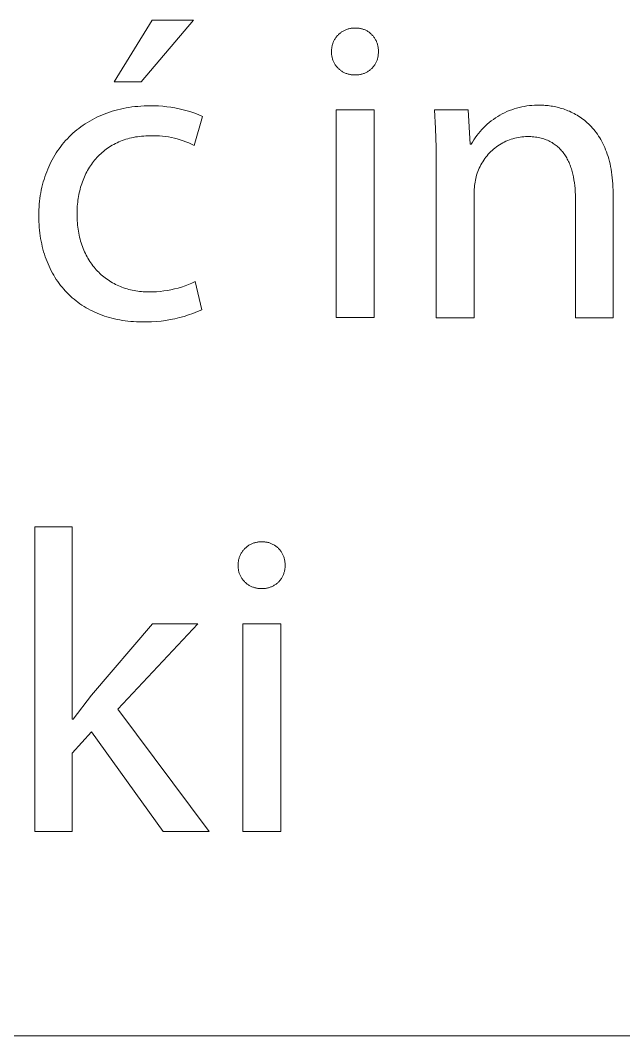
# Model space of a CAD drawing. Header units: millimetres. Extents: x -1246 to 2331, y -493 to 2006.
# Drawn here: x 1859.8 to 1910.1, y -492.9 to -408.1 of the extents above; entities that cross this region are included whole.
import ezdxf

# ---------------------------------------------------------------- set-up
doc = ezdxf.new("R2010")
doc.units = ezdxf.units.MM
doc.header["$MEASUREMENT"] = 0
doc.layers.add('Domyślny', color=7, linetype='Continuous', true_color=0x000000)

msp = doc.modelspace()

# ---------------------------------------------------------------- linework, layer by layer
at = {"layer": 'Domyślny', "color": 18, "lineweight": 15, "true_color": 0x000000}
for p, q in [((1867.6, -413.243), (1870.769, -408.121)), ((1874.235, -408.121), (1869.863, -413.243)), ((1870.769, -408.121), (1874.235, -408.121)), ((1886.294, -409.35), (1886.341, -409.303)), ((1886.341, -409.303), (1886.39, -409.257)), ((1886.39, -409.257), (1886.44, -409.214)), ((1886.44, -409.214), (1886.492, -409.172)), ((1886.492, -409.172), (1886.545, -409.132)), ((1886.545, -409.132), (1886.6, -409.093)), ((1886.6, -409.093), (1886.655, -409.057)), ((1886.655, -409.057), (1886.713, -409.022)), ((1886.713, -409.022), (1886.771, -408.99)), ((1886.771, -408.99), (1886.83, -408.96)), ((1886.83, -408.96), (1886.89, -408.931)), ((1886.89, -408.931), (1886.952, -408.905)), ((1886.952, -408.905), (1887.014, -408.881)), ((1887.014, -408.881), (1887.077, -408.859)), ((1887.077, -408.859), (1887.14, -408.84)), ((1887.14, -408.84), (1887.205, -408.822)), ((1887.205, -408.822), (1887.269, -408.807)), ((1887.269, -408.807), (1887.335, -408.794)), ((1887.335, -408.794), (1887.401, -408.783)), ((1887.401, -408.783), (1887.467, -408.775)), ((1887.467, -408.775), (1887.533, -408.769)), ((1887.533, -408.769), (1887.6, -408.765)), ((1887.6, -408.765), (1887.666, -408.763)), ((1887.666, -408.763), (1887.733, -408.764)), ((1887.733, -408.764), (1887.797, -408.763)), ((1887.797, -408.763), (1887.862, -408.765)), ((1887.862, -408.765), (1887.927, -408.768)), ((1887.927, -408.768), (1887.991, -408.774)), ((1887.991, -408.774), (1888.055, -408.782)), ((1888.055, -408.782), (1888.119, -408.793)), ((1888.119, -408.793), (1888.183, -408.805)), ((1888.183, -408.805), (1888.246, -408.82)), ((1888.246, -408.82), (1888.308, -408.837)), ((1888.308, -408.837), (1888.37, -408.856)), ((1888.37, -408.856), (1888.431, -408.877)), ((1888.431, -408.877), (1888.492, -408.9)), ((1888.492, -408.9), (1888.551, -408.925)), ((1888.551, -408.925), (1888.61, -408.952)), ((1888.61, -408.952), (1888.667, -408.982)), ((1888.667, -408.982), (1888.724, -409.013)), ((1888.724, -409.013), (1888.78, -409.046)), ((1888.78, -409.046), (1888.834, -409.081)), ((1888.834, -409.081), (1888.887, -409.118)), ((1888.887, -409.118), (1888.939, -409.157)), ((1888.939, -409.157), (1888.989, -409.197)), ((1888.989, -409.197), (1889.038, -409.24)), ((1889.038, -409.24), (1889.086, -409.284)), ((1889.086, -409.284), (1889.132, -409.329)), ((1885.813, -410.213), (1885.831, -410.149)), ((1885.831, -410.149), (1885.851, -410.085)), ((1885.851, -410.085), (1885.872, -410.022)), ((1885.872, -410.022), (1885.896, -409.96)), ((1885.896, -409.96), (1885.923, -409.899)), ((1885.923, -409.899), (1885.951, -409.839)), ((1885.951, -409.839), (1885.981, -409.779)), ((1885.981, -409.779), (1886.014, -409.721)), ((1886.014, -409.721), (1886.048, -409.664)), ((1886.048, -409.664), (1886.085, -409.608)), ((1886.085, -409.608), (1886.123, -409.554)), ((1886.123, -409.554), (1886.163, -409.501)), ((1886.163, -409.501), (1886.205, -409.449)), ((1886.205, -409.449), (1886.249, -409.399)), ((1886.249, -409.399), (1886.294, -409.35)), ((1889.132, -409.329), (1889.176, -409.376)), ((1889.176, -409.376), (1889.219, -409.425)), ((1889.219, -409.425), (1889.26, -409.475)), ((1889.26, -409.475), (1889.299, -409.526)), ((1889.299, -409.526), (1889.337, -409.579)), ((1889.337, -409.579), (1889.372, -409.633)), ((1889.372, -409.633), (1889.406, -409.688)), ((1889.406, -409.688), (1889.438, -409.744)), ((1889.438, -409.744), (1889.468, -409.802)), ((1889.468, -409.802), (1889.496, -409.86)), ((1889.496, -409.86), (1889.522, -409.919)), ((1889.522, -409.919), (1889.545, -409.98)), ((1889.545, -409.98), (1889.567, -410.041)), ((1889.567, -410.041), (1889.587, -410.102)), ((1889.587, -410.102), (1889.604, -410.165)), ((1889.604, -410.165), (1889.619, -410.227)), ((1885.755, -410.675), (1885.756, -410.608)), ((1885.755, -410.741), (1885.755, -410.675)), ((1885.755, -410.806), (1885.755, -410.741)), ((1885.756, -410.871), (1885.755, -410.806)), ((1885.756, -410.608), (1885.76, -410.542)), ((1885.759, -410.935), (1885.756, -410.871)), ((1885.765, -410.999), (1885.759, -410.935)), ((1885.76, -410.542), (1885.766, -410.475)), ((1885.773, -411.063), (1885.765, -410.999)), ((1885.766, -410.475), (1885.774, -410.409)), ((1885.774, -410.409), (1885.785, -410.344)), ((1885.785, -410.344), (1885.798, -410.278)), ((1885.798, -410.278), (1885.813, -410.213)), ((1889.619, -410.227), (1889.633, -410.291)), ((1889.633, -410.291), (1889.644, -410.354)), ((1889.644, -410.354), (1889.652, -410.419)), ((1889.655, -410.997), (1889.647, -411.061)), ((1889.652, -410.419), (1889.659, -410.483)), ((1889.66, -410.934), (1889.655, -410.997)), ((1889.659, -410.483), (1889.663, -410.547)), ((1889.663, -410.87), (1889.66, -410.934)), ((1889.663, -410.547), (1889.665, -410.612)), ((1889.665, -410.677), (1889.663, -410.741)), ((1889.663, -410.741), (1889.664, -410.806)), ((1889.664, -410.806), (1889.663, -410.87)), ((1889.665, -410.612), (1889.665, -410.677)), ((1885.783, -411.127), (1885.773, -411.063)), ((1885.796, -411.19), (1885.783, -411.127)), ((1885.81, -411.253), (1885.796, -411.19)), ((1885.827, -411.316), (1885.81, -411.253)), ((1885.846, -411.377), (1885.827, -411.316)), ((1885.867, -411.438), (1885.846, -411.377)), ((1885.89, -411.499), (1885.867, -411.438)), ((1885.915, -411.558), (1885.89, -411.499)), ((1885.942, -411.616), (1885.915, -411.558)), ((1885.972, -411.674), (1885.942, -411.616)), ((1886.003, -411.731), (1885.972, -411.674)), ((1886.036, -411.786), (1886.003, -411.731)), ((1886.071, -411.84), (1886.036, -411.786)), ((1886.108, -411.893), (1886.071, -411.84)), ((1889.359, -411.834), (1889.323, -411.887)), ((1889.393, -411.78), (1889.359, -411.834)), ((1889.425, -411.725), (1889.393, -411.78)), ((1889.456, -411.669), (1889.425, -411.725)), ((1889.484, -411.611), (1889.456, -411.669)), ((1889.511, -411.553), (1889.484, -411.611)), ((1889.535, -411.494), (1889.511, -411.553)), ((1889.557, -411.434), (1889.535, -411.494)), ((1889.578, -411.373), (1889.557, -411.434)), ((1889.596, -411.312), (1889.578, -411.373)), ((1889.612, -411.25), (1889.596, -411.312)), ((1889.626, -411.187), (1889.612, -411.25)), ((1889.638, -411.124), (1889.626, -411.187)), ((1889.647, -411.061), (1889.638, -411.124)), ((1886.146, -411.945), (1886.108, -411.893)), ((1886.186, -411.995), (1886.146, -411.945)), ((1886.229, -412.044), (1886.186, -411.995)), ((1886.272, -412.092), (1886.229, -412.044)), ((1886.318, -412.138), (1886.272, -412.092)), ((1886.365, -412.182), (1886.318, -412.138)), ((1886.413, -412.225), (1886.365, -412.182)), ((1886.463, -412.266), (1886.413, -412.225)), ((1886.514, -412.305), (1886.463, -412.266)), ((1886.567, -412.342), (1886.514, -412.305)), ((1886.62, -412.378), (1886.567, -412.342)), ((1886.675, -412.412), (1886.62, -412.378)), ((1886.732, -412.444), (1886.675, -412.412)), ((1886.789, -412.473), (1886.732, -412.444)), ((1886.847, -412.501), (1886.789, -412.473)), ((1886.906, -412.527), (1886.847, -412.501)), ((1886.966, -412.551), (1886.906, -412.527)), ((1887.027, -412.573), (1886.966, -412.551)), ((1887.088, -412.592), (1887.027, -412.573)), ((1887.15, -412.61), (1887.088, -412.592)), ((1887.213, -412.625), (1887.15, -412.61)), ((1887.276, -412.638), (1887.213, -412.625)), ((1887.34, -412.649), (1887.276, -412.638)), ((1887.404, -412.658), (1887.34, -412.649)), ((1887.468, -412.665), (1887.404, -412.658)), ((1887.532, -412.669), (1887.468, -412.665)), ((1887.597, -412.671), (1887.532, -412.669)), ((1887.661, -412.671), (1887.597, -412.671)), ((1887.725, -412.675), (1887.661, -412.671)), ((1887.789, -412.676), (1887.725, -412.675)), ((1887.853, -412.676), (1887.789, -412.676)), ((1887.917, -412.673), (1887.853, -412.676)), ((1887.981, -412.668), (1887.917, -412.673)), ((1888.045, -412.66), (1887.981, -412.668)), ((1888.108, -412.651), (1888.045, -412.66)), ((1888.171, -412.639), (1888.108, -412.651)), ((1888.234, -412.625), (1888.171, -412.639)), ((1888.296, -412.609), (1888.234, -412.625)), ((1888.357, -412.591), (1888.296, -412.609)), ((1888.418, -412.571), (1888.357, -412.591)), ((1888.478, -412.549), (1888.418, -412.571)), ((1888.537, -412.525), (1888.478, -412.549)), ((1888.595, -412.498), (1888.537, -412.525)), ((1888.653, -412.47), (1888.595, -412.498)), ((1888.709, -412.44), (1888.653, -412.47)), ((1888.765, -412.408), (1888.709, -412.44)), ((1888.819, -412.373), (1888.765, -412.408)), ((1888.872, -412.338), (1888.819, -412.373)), ((1888.924, -412.3), (1888.872, -412.338)), ((1888.974, -412.26), (1888.924, -412.3)), ((1889.023, -412.219), (1888.974, -412.26)), ((1889.071, -412.176), (1889.023, -412.219)), ((1889.117, -412.132), (1889.071, -412.176)), ((1889.161, -412.086), (1889.117, -412.132)), ((1889.204, -412.038), (1889.161, -412.086)), ((1889.246, -411.989), (1889.204, -412.038)), ((1889.285, -411.939), (1889.246, -411.989)), ((1889.323, -411.887), (1889.285, -411.939)), ((1869.863, -413.243), (1867.6, -413.243)), ((1870.362, -415.259), (1870.626, -415.256)), ((1870.626, -415.256), (1870.97, -415.258)), ((1902.057, -415.266), (1902.271, -415.239)), ((1902.271, -415.239), (1902.487, -415.219)), ((1902.487, -415.219), (1902.703, -415.206)), ((1902.703, -415.206), (1902.92, -415.201)), ((1902.92, -415.201), (1903.136, -415.203)), ((1903.136, -415.203), (1903.25, -415.204)), ((1903.25, -415.204), (1903.366, -415.207)), ((1903.366, -415.207), (1903.483, -415.212)), ((1903.483, -415.212), (1903.602, -415.22)), ((1903.602, -415.22), (1903.722, -415.23)), ((1903.722, -415.23), (1903.844, -415.243)), ((1903.844, -415.243), (1903.966, -415.258)), ((1866.363, -416.119), (1866.572, -416.028)), ((1866.572, -416.028), (1866.783, -415.942)), ((1866.783, -415.942), (1866.998, -415.861)), ((1866.998, -415.861), (1867.217, -415.785)), ((1867.217, -415.785), (1867.439, -415.714)), ((1867.439, -415.714), (1867.665, -415.647)), ((1867.665, -415.647), (1867.894, -415.586)), ((1867.894, -415.586), (1868.126, -415.53)), ((1868.126, -415.53), (1868.362, -415.478)), ((1868.362, -415.478), (1868.601, -415.432)), ((1868.601, -415.432), (1868.843, -415.392)), ((1868.843, -415.392), (1869.089, -415.356)), ((1869.089, -415.356), (1869.337, -415.326)), ((1869.337, -415.326), (1869.589, -415.301)), ((1869.589, -415.301), (1869.843, -415.281)), ((1869.843, -415.281), (1870.101, -415.267)), ((1870.101, -415.267), (1870.362, -415.259)), ((1870.97, -415.258), (1871.315, -415.271)), ((1871.315, -415.271), (1871.659, -415.296)), ((1871.659, -415.296), (1872.002, -415.331)), ((1872.002, -415.331), (1872.343, -415.377)), ((1872.343, -415.377), (1872.683, -415.435)), ((1872.683, -415.435), (1873.021, -415.503)), ((1873.021, -415.503), (1873.356, -415.582)), ((1873.356, -415.582), (1873.689, -415.672)), ((1873.689, -415.672), (1874.019, -415.773)), ((1874.019, -415.773), (1874.345, -415.884)), ((1874.345, -415.884), (1874.667, -416.006)), ((1874.667, -416.006), (1874.986, -416.138)), ((1886.148, -415.602), (1889.305, -415.602)), ((1886.148, -432.934), (1886.148, -415.602)), ((1889.305, -415.602), (1889.305, -432.934)), ((1894.448, -417.163), (1894.357, -415.596)), ((1894.357, -415.596), (1897.156, -415.596)), ((1897.156, -415.596), (1897.335, -418.467)), ((1899.63, -416.146), (1899.817, -416.036)), ((1899.817, -416.036), (1900.007, -415.932)), ((1900.007, -415.932), (1900.2, -415.835)), ((1900.2, -415.835), (1900.397, -415.744)), ((1900.397, -415.744), (1900.596, -415.66)), ((1900.596, -415.66), (1900.798, -415.582)), ((1900.798, -415.582), (1901.003, -415.512)), ((1901.003, -415.512), (1901.21, -415.449)), ((1901.21, -415.449), (1901.419, -415.392)), ((1901.419, -415.392), (1901.63, -415.343)), ((1901.63, -415.343), (1901.843, -415.301)), ((1901.843, -415.301), (1902.057, -415.266)), ((1903.966, -415.258), (1904.09, -415.276)), ((1904.09, -415.276), (1904.215, -415.297)), ((1904.215, -415.297), (1904.341, -415.32)), ((1904.341, -415.32), (1904.468, -415.346)), ((1904.468, -415.346), (1904.595, -415.375)), ((1904.595, -415.375), (1904.723, -415.407)), ((1904.723, -415.407), (1904.851, -415.441)), ((1904.851, -415.441), (1904.979, -415.479)), ((1904.979, -415.479), (1905.108, -415.52)), ((1905.108, -415.52), (1905.237, -415.565)), ((1905.237, -415.565), (1905.366, -415.612)), ((1905.366, -415.612), (1905.494, -415.663)), ((1905.494, -415.663), (1905.623, -415.718)), ((1905.623, -415.718), (1905.751, -415.776)), ((1905.751, -415.776), (1905.878, -415.837)), ((1905.878, -415.837), (1906.005, -415.903)), ((1906.005, -415.903), (1906.131, -415.971)), ((1906.131, -415.971), (1906.256, -416.044)), ((1906.256, -416.044), (1906.381, -416.121)), ((1864.832, -417.007), (1865.01, -416.88)), ((1865.01, -416.88), (1865.192, -416.758)), ((1865.192, -416.758), (1865.378, -416.64)), ((1865.378, -416.64), (1865.567, -416.527)), ((1865.567, -416.527), (1865.761, -416.418)), ((1865.761, -416.418), (1865.958, -416.314)), ((1865.958, -416.314), (1866.159, -416.214)), ((1866.159, -416.214), (1866.363, -416.119)), ((1874.986, -416.138), (1874.283, -418.58)), ((1898.445, -417.086), (1898.601, -416.935)), ((1898.601, -416.935), (1898.761, -416.789)), ((1898.761, -416.789), (1898.926, -416.649)), ((1898.926, -416.649), (1899.095, -416.515)), ((1899.095, -416.515), (1899.269, -416.386)), ((1899.269, -416.386), (1899.448, -416.263)), ((1899.448, -416.263), (1899.63, -416.146)), ((1906.381, -416.121), (1906.504, -416.201)), ((1906.504, -416.201), (1906.626, -416.286)), ((1906.626, -416.286), (1906.747, -416.374)), ((1906.747, -416.374), (1906.866, -416.467)), ((1906.866, -416.467), (1906.984, -416.564)), ((1906.984, -416.564), (1907.1, -416.665)), ((1907.1, -416.665), (1907.215, -416.77)), ((1907.215, -416.77), (1907.327, -416.88)), ((1907.327, -416.88), (1907.438, -416.995)), ((1863.846, -417.852), (1864, -417.701)), ((1864, -417.701), (1864.159, -417.554)), ((1864.159, -417.554), (1864.321, -417.411)), ((1864.321, -417.411), (1864.487, -417.272)), ((1864.487, -417.272), (1864.657, -417.137)), ((1864.657, -417.137), (1864.832, -417.007)), ((1869.901, -417.792), (1869.727, -417.811)), ((1870.078, -417.777), (1869.901, -417.792)), ((1870.258, -417.766), (1870.078, -417.777)), ((1870.441, -417.76), (1870.258, -417.766)), ((1870.626, -417.758), (1870.441, -417.76)), ((1870.878, -417.752), (1870.626, -417.758)), ((1871.131, -417.756), (1870.878, -417.752)), ((1871.384, -417.768), (1871.131, -417.756)), ((1871.635, -417.788), (1871.384, -417.768)), ((1871.886, -417.818), (1871.635, -417.788)), ((1894.496, -418.731), (1894.448, -417.163)), ((1897.752, -417.916), (1897.879, -417.741)), ((1897.879, -417.741), (1898.012, -417.57)), ((1898.012, -417.57), (1898.151, -417.404)), ((1898.151, -417.404), (1898.296, -417.243)), ((1898.296, -417.243), (1898.445, -417.086)), ((1907.438, -416.995), (1907.546, -417.113)), ((1907.546, -417.113), (1907.652, -417.237)), ((1907.652, -417.237), (1907.756, -417.365)), ((1907.756, -417.365), (1907.857, -417.498)), ((1907.857, -417.498), (1907.956, -417.636)), ((1907.956, -417.636), (1908.052, -417.779)), ((1908.052, -417.779), (1908.146, -417.927)), ((1863.139, -418.663), (1863.272, -418.494)), ((1863.272, -418.494), (1863.409, -418.327)), ((1863.409, -418.327), (1863.551, -418.165)), ((1863.551, -418.165), (1863.696, -418.006)), ((1863.696, -418.006), (1863.846, -417.852)), ((1867.313, -418.627), (1867.186, -418.708)), ((1867.443, -418.55), (1867.313, -418.627)), ((1867.575, -418.476), (1867.443, -418.55)), ((1867.711, -418.405), (1867.575, -418.476)), ((1867.849, -418.338), (1867.711, -418.405)), ((1867.991, -418.274), (1867.849, -418.338)), ((1868.135, -418.213), (1867.991, -418.274)), ((1868.281, -418.156), (1868.135, -418.213)), ((1868.431, -418.103), (1868.281, -418.156)), ((1868.583, -418.053), (1868.431, -418.103)), ((1868.738, -418.007), (1868.583, -418.053)), ((1868.896, -417.965), (1868.738, -418.007)), ((1869.057, -417.926), (1868.896, -417.965)), ((1869.22, -417.891), (1869.057, -417.926)), ((1869.387, -417.86), (1869.22, -417.891)), ((1869.555, -417.833), (1869.387, -417.86)), ((1869.727, -417.811), (1869.555, -417.833)), ((1872.136, -417.856), (1871.886, -417.818)), ((1872.385, -417.903), (1872.136, -417.856)), ((1872.631, -417.958), (1872.385, -417.903)), ((1872.876, -418.022), (1872.631, -417.958)), ((1873.118, -418.095), (1872.876, -418.022)), ((1873.357, -418.175), (1873.118, -418.095)), ((1873.594, -418.264), (1873.357, -418.175)), ((1873.827, -418.361), (1873.594, -418.264)), ((1874.057, -418.467), (1873.827, -418.361)), ((1874.283, -418.58), (1874.057, -418.467)), ((1897.335, -418.467), (1897.407, -418.467)), ((1897.407, -418.467), (1897.515, -418.279)), ((1897.515, -418.279), (1897.631, -418.096)), ((1897.631, -418.096), (1897.752, -417.916)), ((1899.649, -418.598), (1899.523, -418.686)), ((1899.778, -418.513), (1899.649, -418.598)), ((1899.91, -418.433), (1899.778, -418.513)), ((1900.044, -418.358), (1899.91, -418.433)), ((1900.181, -418.287), (1900.044, -418.358)), ((1900.32, -418.221), (1900.181, -418.287)), ((1900.461, -418.16), (1900.32, -418.221)), ((1900.605, -418.104), (1900.461, -418.16)), ((1900.75, -418.053), (1900.605, -418.104)), ((1900.897, -418.006), (1900.75, -418.053)), ((1901.046, -417.965), (1900.897, -418.006)), ((1901.195, -417.929), (1901.046, -417.965)), ((1901.346, -417.899), (1901.195, -417.929)), ((1901.498, -417.873), (1901.346, -417.899)), ((1901.651, -417.853), (1901.498, -417.873)), ((1901.804, -417.838), (1901.651, -417.853)), ((1901.958, -417.828), (1901.804, -417.838)), ((1902.112, -417.823), (1901.958, -417.828)), ((1902.249, -417.825), (1902.112, -417.823)), ((1902.383, -417.83), (1902.249, -417.825)), ((1902.515, -417.838), (1902.383, -417.83)), ((1902.644, -417.85), (1902.515, -417.838)), ((1902.77, -417.865), (1902.644, -417.85)), ((1902.893, -417.883), (1902.77, -417.865)), ((1903.014, -417.904), (1902.893, -417.883)), ((1903.132, -417.929), (1903.014, -417.904)), ((1903.248, -417.956), (1903.132, -417.929)), ((1903.36, -417.986), (1903.248, -417.956)), ((1903.471, -418.02), (1903.36, -417.986)), ((1903.578, -418.056), (1903.471, -418.02)), ((1903.683, -418.095), (1903.578, -418.056)), ((1903.786, -418.137), (1903.683, -418.095)), ((1903.886, -418.182), (1903.786, -418.137)), ((1903.984, -418.23), (1903.886, -418.182)), ((1904.079, -418.28), (1903.984, -418.23)), ((1904.171, -418.333), (1904.079, -418.28)), ((1904.261, -418.389), (1904.171, -418.333)), ((1904.349, -418.447), (1904.261, -418.389)), ((1904.435, -418.508), (1904.349, -418.447)), ((1904.518, -418.572), (1904.435, -418.508)), ((1904.598, -418.638), (1904.518, -418.572)), ((1904.677, -418.706), (1904.598, -418.638)), ((1908.146, -417.927), (1908.236, -418.079)), ((1908.236, -418.079), (1908.324, -418.237)), ((1908.324, -418.237), (1908.408, -418.4)), ((1908.408, -418.4), (1908.489, -418.569)), ((1908.489, -418.569), (1908.567, -418.742)), ((1862.54, -419.566), (1862.651, -419.379)), ((1862.651, -419.379), (1862.766, -419.195)), ((1862.766, -419.195), (1862.886, -419.014)), ((1862.886, -419.014), (1863.01, -418.837)), ((1863.01, -418.837), (1863.139, -418.663)), ((1866.272, -419.462), (1866.171, -419.569)), ((1866.376, -419.357), (1866.272, -419.462)), ((1866.483, -419.256), (1866.376, -419.357)), ((1866.593, -419.157), (1866.483, -419.256)), ((1866.706, -419.061), (1866.593, -419.157)), ((1866.822, -418.968), (1866.706, -419.061)), ((1866.94, -418.878), (1866.822, -418.968)), ((1867.061, -418.792), (1866.94, -418.878)), ((1867.186, -418.708), (1867.061, -418.792)), ((1894.5, -420.301), (1894.496, -418.731)), ((1898.738, -419.421), (1898.641, -419.541)), ((1898.839, -419.305), (1898.738, -419.421)), ((1898.944, -419.192), (1898.839, -419.305)), ((1899.052, -419.083), (1898.944, -419.192)), ((1899.165, -418.978), (1899.052, -419.083)), ((1899.281, -418.877), (1899.165, -418.978)), ((1899.4, -418.779), (1899.281, -418.877)), ((1899.523, -418.686), (1899.4, -418.779)), ((1904.753, -418.777), (1904.677, -418.706)), ((1904.826, -418.85), (1904.753, -418.777)), ((1904.898, -418.925), (1904.826, -418.85)), ((1904.967, -419.002), (1904.898, -418.925)), ((1905.034, -419.082), (1904.967, -419.002)), ((1905.098, -419.164), (1905.034, -419.082)), ((1905.161, -419.248), (1905.098, -419.164)), ((1905.221, -419.335), (1905.161, -419.248)), ((1905.279, -419.423), (1905.221, -419.335)), ((1905.335, -419.513), (1905.279, -419.423)), ((1908.567, -418.742), (1908.641, -418.921)), ((1908.641, -418.921), (1908.711, -419.106)), ((1908.711, -419.106), (1908.778, -419.296)), ((1908.778, -419.296), (1908.841, -419.492)), ((1908.841, -419.492), (1908.9, -419.693)), ((1862.142, -420.349), (1862.234, -420.148)), ((1862.234, -420.148), (1862.331, -419.951)), ((1862.331, -419.951), (1862.433, -419.757)), ((1862.433, -419.757), (1862.54, -419.566)), ((1865.625, -420.266), (1865.544, -420.391)), ((1865.708, -420.144), (1865.625, -420.266)), ((1865.795, -420.024), (1865.708, -420.144)), ((1865.884, -419.906), (1865.795, -420.024)), ((1865.977, -419.791), (1865.884, -419.906)), ((1866.072, -419.679), (1865.977, -419.791)), ((1866.171, -419.569), (1866.072, -419.679)), ((1894.5, -432.94), (1894.5, -420.301)), ((1898.15, -420.323), (1898.085, -420.462)), ((1898.221, -420.186), (1898.15, -420.323)), ((1898.296, -420.051), (1898.221, -420.186)), ((1898.375, -419.919), (1898.296, -420.051)), ((1898.459, -419.79), (1898.375, -419.919)), ((1898.548, -419.664), (1898.459, -419.79)), ((1898.641, -419.541), (1898.548, -419.664)), ((1905.389, -419.605), (1905.335, -419.513)), ((1905.441, -419.7), (1905.389, -419.605)), ((1905.49, -419.796), (1905.441, -419.7)), ((1905.538, -419.893), (1905.49, -419.796)), ((1905.583, -419.993), (1905.538, -419.893)), ((1905.627, -420.095), (1905.583, -419.993)), ((1905.668, -420.198), (1905.627, -420.095)), ((1905.708, -420.303), (1905.668, -420.198)), ((1905.745, -420.409), (1905.708, -420.303)), ((1908.9, -419.693), (1908.955, -419.9)), ((1908.955, -419.9), (1909.006, -420.113)), ((1909.006, -420.113), (1909.053, -420.331)), ((1909.053, -420.331), (1909.095, -420.556)), ((1861.749, -421.397), (1861.818, -421.181)), ((1861.818, -421.181), (1861.892, -420.969)), ((1861.892, -420.969), (1861.97, -420.759)), ((1861.97, -420.759), (1862.054, -420.552)), ((1862.054, -420.552), (1862.142, -420.349)), ((1865.122, -421.187), (1865.062, -421.327)), ((1865.185, -421.049), (1865.122, -421.187)), ((1865.251, -420.913), (1865.185, -421.049)), ((1865.319, -420.779), (1865.251, -420.913)), ((1865.391, -420.647), (1865.319, -420.779)), ((1865.466, -420.518), (1865.391, -420.647)), ((1865.544, -420.391), (1865.466, -420.518)), ((1897.83, -421.183), (1897.793, -421.329)), ((1897.871, -421.04), (1897.83, -421.183)), ((1897.917, -420.892), (1897.871, -421.04)), ((1897.968, -420.747), (1897.917, -420.892)), ((1898.024, -420.603), (1897.968, -420.747)), ((1898.085, -420.462), (1898.024, -420.603)), ((1905.781, -420.517), (1905.745, -420.409)), ((1905.815, -420.627), (1905.781, -420.517)), ((1905.847, -420.738), (1905.815, -420.627)), ((1905.876, -420.85), (1905.847, -420.738)), ((1905.904, -420.964), (1905.876, -420.85)), ((1905.955, -421.196), (1905.904, -420.964)), ((1909.095, -420.556), (1909.132, -420.787)), ((1909.132, -420.787), (1909.165, -421.024)), ((1909.165, -421.024), (1909.194, -421.267)), ((1861.572, -422.061), (1861.626, -421.837)), ((1861.626, -421.837), (1861.685, -421.616)), ((1861.685, -421.616), (1861.749, -421.397)), ((1864.852, -421.905), (1864.808, -422.055)), ((1864.9, -421.758), (1864.852, -421.905)), ((1864.951, -421.612), (1864.9, -421.758)), ((1865.005, -421.468), (1864.951, -421.612)), ((1865.062, -421.327), (1865.005, -421.468)), ((1897.693, -421.919), (1897.679, -422.068)), ((1897.711, -421.77), (1897.693, -421.919)), ((1897.733, -421.622), (1897.711, -421.77)), ((1897.761, -421.475), (1897.733, -421.622)), ((1897.793, -421.329), (1897.761, -421.475)), ((1905.998, -421.433), (1905.955, -421.196)), ((1906.034, -421.675), (1905.998, -421.433)), ((1906.064, -421.922), (1906.034, -421.675)), ((1906.086, -422.172), (1906.064, -421.922)), ((1909.194, -421.267), (1909.217, -421.516)), ((1909.217, -421.516), (1909.235, -421.771)), ((1909.235, -421.771), (1909.248, -422.033)), ((1909.248, -422.033), (1909.256, -422.301)), ((1861.406, -422.983), (1861.44, -422.749)), ((1861.44, -422.749), (1861.479, -422.517)), ((1861.479, -422.517), (1861.523, -422.288)), ((1861.523, -422.288), (1861.572, -422.061)), ((1864.629, -422.825), (1864.603, -422.984)), ((1864.659, -422.668), (1864.629, -422.825)), ((1864.691, -422.512), (1864.659, -422.668)), ((1864.727, -422.358), (1864.691, -422.512)), ((1864.766, -422.206), (1864.727, -422.358)), ((1864.808, -422.055), (1864.766, -422.206)), ((1897.671, -422.217), (1897.667, -422.367)), ((1897.667, -422.367), (1897.669, -422.517)), ((1897.669, -422.517), (1897.669, -432.94)), ((1897.679, -422.068), (1897.671, -422.217)), ((1906.102, -422.427), (1906.086, -422.172)), ((1906.111, -422.684), (1906.102, -422.427)), ((1906.114, -422.945), (1906.111, -422.684)), ((1909.256, -422.301), (1909.259, -422.576)), ((1909.259, -422.576), (1909.259, -432.94)), ((1861.321, -423.946), (1861.334, -423.702)), ((1861.334, -423.702), (1861.353, -423.46)), ((1861.353, -423.46), (1861.377, -423.22)), ((1861.377, -423.22), (1861.406, -422.983)), ((1864.528, -423.631), (1864.517, -423.796)), ((1864.542, -423.467), (1864.528, -423.631)), ((1864.559, -423.305), (1864.542, -423.467)), ((1864.58, -423.144), (1864.559, -423.305)), ((1864.603, -422.984), (1864.58, -423.144)), ((1906.114, -432.94), (1906.114, -422.945)), ((1861.311, -424.44), (1861.313, -424.192)), ((1861.313, -424.688), (1861.311, -424.44)), ((1861.313, -424.192), (1861.321, -423.946)), ((1864.505, -424.129), (1864.503, -424.297)), ((1864.503, -424.297), (1864.505, -424.485)), ((1864.509, -423.962), (1864.505, -424.129)), ((1864.505, -424.485), (1864.51, -424.669)), ((1864.517, -423.796), (1864.509, -423.962)), ((1861.32, -424.932), (1861.313, -424.688)), ((1861.333, -425.174), (1861.32, -424.932)), ((1861.35, -425.413), (1861.333, -425.174)), ((1861.372, -425.65), (1861.35, -425.413)), ((1864.51, -424.669), (1864.52, -424.852)), ((1864.52, -424.852), (1864.533, -425.032)), ((1864.533, -425.032), (1864.549, -425.21)), ((1864.549, -425.21), (1864.569, -425.385)), ((1864.569, -425.385), (1864.593, -425.558)), ((1861.399, -425.884), (1861.372, -425.65)), ((1861.431, -426.115), (1861.399, -425.884)), ((1861.467, -426.343), (1861.431, -426.115)), ((1864.593, -425.558), (1864.62, -425.729)), ((1864.62, -425.729), (1864.65, -425.897)), ((1864.65, -425.897), (1864.684, -426.063)), ((1864.684, -426.063), (1864.721, -426.226)), ((1864.721, -426.226), (1864.762, -426.387)), ((1861.508, -426.568), (1861.467, -426.343)), ((1861.554, -426.79), (1861.508, -426.568)), ((1861.604, -427.009), (1861.554, -426.79)), ((1861.659, -427.226), (1861.604, -427.009)), ((1864.762, -426.387), (1864.806, -426.546)), ((1864.806, -426.546), (1864.853, -426.701)), ((1864.853, -426.701), (1864.904, -426.855)), ((1864.904, -426.855), (1864.957, -427.005)), ((1864.957, -427.005), (1865.014, -427.154)), ((1861.719, -427.439), (1861.659, -427.226)), ((1861.783, -427.649), (1861.719, -427.439)), ((1861.852, -427.856), (1861.783, -427.649)), ((1861.925, -428.06), (1861.852, -427.856)), ((1865.014, -427.154), (1865.074, -427.299)), ((1865.074, -427.299), (1865.137, -427.442)), ((1865.137, -427.442), (1865.202, -427.582)), ((1865.202, -427.582), (1865.271, -427.72)), ((1865.271, -427.72), (1865.343, -427.854)), ((1865.343, -427.854), (1865.418, -427.986)), ((1862.002, -428.26), (1861.925, -428.06)), ((1862.084, -428.457), (1862.002, -428.26)), ((1862.17, -428.651), (1862.084, -428.457)), ((1862.26, -428.842), (1862.17, -428.651)), ((1865.418, -427.986), (1865.496, -428.116)), ((1865.496, -428.116), (1865.576, -428.242)), ((1865.576, -428.242), (1865.659, -428.366)), ((1865.659, -428.366), (1865.745, -428.487)), ((1865.745, -428.487), (1865.834, -428.605)), ((1865.834, -428.605), (1865.925, -428.72)), ((1865.925, -428.72), (1866.019, -428.833)), ((1862.355, -429.029), (1862.26, -428.842)), ((1862.454, -429.213), (1862.355, -429.029)), ((1862.557, -429.394), (1862.454, -429.213)), ((1862.664, -429.57), (1862.557, -429.394)), ((1862.776, -429.744), (1862.664, -429.57)), ((1866.019, -428.833), (1866.116, -428.942)), ((1866.116, -428.942), (1866.215, -429.049)), ((1866.215, -429.049), (1866.317, -429.153)), ((1866.317, -429.153), (1866.421, -429.253)), ((1866.421, -429.253), (1866.528, -429.351)), ((1866.528, -429.351), (1866.637, -429.446)), ((1866.637, -429.446), (1866.749, -429.537)), ((1866.749, -429.537), (1866.863, -429.626)), ((1866.863, -429.626), (1866.979, -429.711)), ((1862.891, -429.913), (1862.776, -429.744)), ((1863.011, -430.079), (1862.891, -429.913)), ((1863.134, -430.242), (1863.011, -430.079)), ((1863.262, -430.4), (1863.134, -430.242)), ((1863.393, -430.555), (1863.262, -430.4)), ((1866.979, -429.711), (1867.097, -429.794)), ((1867.097, -429.794), (1867.218, -429.873)), ((1867.218, -429.873), (1867.341, -429.949)), ((1867.341, -429.949), (1867.466, -430.023)), ((1867.466, -430.023), (1867.593, -430.092)), ((1867.593, -430.092), (1867.722, -430.159)), ((1867.722, -430.159), (1867.853, -430.223)), ((1867.853, -430.223), (1867.986, -430.283)), ((1867.986, -430.283), (1868.121, -430.34)), ((1868.121, -430.34), (1868.258, -430.393)), ((1868.258, -430.393), (1868.397, -430.444)), ((1868.397, -430.444), (1868.538, -430.491)), ((1868.538, -430.491), (1868.681, -430.534)), ((1872.646, -430.543), (1872.943, -430.467)), ((1872.943, -430.467), (1873.237, -430.38)), ((1873.237, -430.38), (1873.528, -430.283)), ((1873.528, -430.283), (1873.815, -430.175)), ((1873.815, -430.175), (1874.099, -430.059)), ((1874.099, -430.059), (1874.378, -429.932)), ((1874.378, -429.932), (1874.914, -432.279)), ((1863.528, -430.706), (1863.393, -430.555)), ((1863.668, -430.854), (1863.528, -430.706)), ((1863.811, -430.997), (1863.668, -430.854)), ((1863.958, -431.136), (1863.811, -430.997)), ((1864.108, -431.272), (1863.958, -431.136)), ((1864.262, -431.403), (1864.108, -431.272)), ((1868.681, -430.534), (1868.825, -430.575)), ((1868.825, -430.575), (1868.971, -430.612)), ((1868.971, -430.612), (1869.119, -430.645)), ((1869.119, -430.645), (1869.268, -430.675)), ((1869.268, -430.675), (1869.419, -430.702)), ((1869.419, -430.702), (1869.572, -430.725)), ((1869.572, -430.725), (1869.726, -430.745)), ((1869.726, -430.745), (1869.882, -430.761)), ((1869.882, -430.761), (1870.039, -430.773)), ((1870.039, -430.773), (1870.197, -430.782)), ((1870.197, -430.782), (1870.357, -430.788)), ((1870.357, -430.788), (1870.519, -430.79)), ((1870.519, -430.79), (1870.825, -430.786)), ((1870.825, -430.786), (1871.132, -430.772)), ((1871.132, -430.772), (1871.437, -430.747)), ((1871.437, -430.747), (1871.742, -430.712)), ((1871.742, -430.712), (1872.045, -430.666)), ((1872.045, -430.666), (1872.347, -430.61)), ((1872.347, -430.61), (1872.646, -430.543)), ((1864.42, -431.531), (1864.262, -431.403)), ((1864.582, -431.654), (1864.42, -431.531)), ((1864.747, -431.773), (1864.582, -431.654)), ((1864.916, -431.888), (1864.747, -431.773)), ((1865.089, -431.999), (1864.916, -431.888)), ((1865.264, -432.106), (1865.089, -431.999)), ((1865.444, -432.208), (1865.264, -432.106)), ((1865.627, -432.306), (1865.444, -432.208)), ((1865.813, -432.4), (1865.627, -432.306)), ((1866.002, -432.489), (1865.813, -432.4)), ((1866.195, -432.573), (1866.002, -432.489)), ((1866.391, -432.654), (1866.195, -432.573)), ((1866.591, -432.729), (1866.391, -432.654)), ((1866.793, -432.8), (1866.591, -432.729)), ((1866.999, -432.867), (1866.793, -432.8)), ((1867.208, -432.929), (1866.999, -432.867)), ((1867.42, -432.986), (1867.208, -432.929)), ((1867.635, -433.038), (1867.42, -432.986)), ((1867.853, -433.086), (1867.635, -433.038)), ((1872.68, -433.024), (1872.295, -433.103)), ((1873.062, -432.933), (1872.68, -433.024)), ((1873.441, -432.828), (1873.062, -432.933)), ((1873.816, -432.709), (1873.441, -432.828)), ((1874.187, -432.579), (1873.816, -432.709)), ((1874.553, -432.435), (1874.187, -432.579)), ((1874.914, -432.279), (1874.553, -432.435)), ((1889.305, -432.934), (1886.148, -432.934)), ((1897.669, -432.94), (1894.5, -432.94)), ((1909.259, -432.94), (1906.114, -432.94)), ((1868.074, -433.128), (1867.853, -433.086)), ((1868.298, -433.166), (1868.074, -433.128)), ((1868.525, -433.199), (1868.298, -433.166)), ((1868.755, -433.227), (1868.525, -433.199)), ((1868.988, -433.25), (1868.755, -433.227)), ((1869.224, -433.268), (1868.988, -433.25)), ((1869.462, -433.281), (1869.224, -433.268)), ((1869.703, -433.289), (1869.462, -433.281)), ((1869.947, -433.291), (1869.703, -433.289)), ((1870.34, -433.294), (1869.947, -433.291)), ((1870.733, -433.283), (1870.34, -433.294)), ((1871.126, -433.258), (1870.733, -433.283)), ((1871.517, -433.22), (1871.126, -433.258)), ((1871.907, -433.168), (1871.517, -433.22)), ((1872.295, -433.103), (1871.907, -433.168)), ((1860.982, -475.811), (1860.982, -450.391)), ((1860.982, -450.391), (1864.103, -450.391)), ((1864.103, -450.391), (1864.103, -466.437)), ((1879.405, -451.706), (1879.469, -451.691)), ((1879.469, -451.691), (1879.534, -451.678)), ((1879.534, -451.678), (1879.6, -451.667)), ((1879.6, -451.667), (1879.666, -451.659)), ((1879.666, -451.659), (1879.732, -451.653)), ((1879.732, -451.653), (1879.798, -451.649)), ((1879.798, -451.649), (1879.864, -451.647)), ((1879.864, -451.647), (1879.93, -451.648)), ((1879.93, -451.648), (1879.995, -451.646)), ((1879.995, -451.646), (1880.06, -451.647)), ((1880.06, -451.647), (1880.124, -451.651)), ((1880.124, -451.651), (1880.189, -451.656)), ((1880.189, -451.656), (1880.253, -451.664)), ((1880.253, -451.664), (1880.317, -451.674)), ((1880.317, -451.674), (1880.381, -451.686)), ((1880.381, -451.686), (1880.444, -451.7)), ((1878.217, -452.599), (1878.251, -452.542)), ((1878.251, -452.542), (1878.288, -452.487)), ((1878.288, -452.487), (1878.326, -452.433)), ((1878.326, -452.433), (1878.366, -452.38)), ((1878.366, -452.38), (1878.408, -452.329)), ((1878.408, -452.329), (1878.452, -452.279)), ((1878.452, -452.279), (1878.497, -452.231)), ((1878.497, -452.231), (1878.545, -452.184)), ((1878.545, -452.184), (1878.593, -452.139)), ((1878.593, -452.139), (1878.643, -452.095)), ((1878.643, -452.095), (1878.695, -452.054)), ((1878.695, -452.054), (1878.748, -452.014)), ((1878.748, -452.014), (1878.802, -451.976)), ((1878.802, -451.976), (1878.858, -451.94)), ((1878.858, -451.94), (1878.915, -451.906)), ((1878.915, -451.906), (1878.973, -451.873)), ((1878.973, -451.873), (1879.032, -451.843)), ((1879.032, -451.843), (1879.092, -451.815)), ((1879.092, -451.815), (1879.153, -451.789)), ((1879.153, -451.789), (1879.215, -451.765)), ((1879.215, -451.765), (1879.277, -451.743)), ((1879.277, -451.743), (1879.341, -451.724)), ((1879.341, -451.724), (1879.405, -451.706)), ((1880.444, -451.7), (1880.506, -451.717)), ((1880.506, -451.717), (1880.568, -451.735)), ((1880.568, -451.735), (1880.629, -451.756)), ((1880.629, -451.756), (1880.69, -451.779)), ((1880.69, -451.779), (1880.75, -451.804)), ((1880.75, -451.804), (1880.808, -451.831)), ((1880.808, -451.831), (1880.866, -451.859)), ((1880.866, -451.859), (1880.923, -451.89)), ((1880.923, -451.89), (1880.979, -451.923)), ((1880.979, -451.923), (1881.033, -451.958)), ((1881.033, -451.958), (1881.087, -451.995)), ((1881.087, -451.995), (1881.139, -452.033)), ((1881.139, -452.033), (1881.189, -452.073)), ((1881.189, -452.073), (1881.239, -452.115)), ((1881.239, -452.115), (1881.287, -452.159)), ((1881.287, -452.159), (1881.333, -452.204)), ((1881.333, -452.204), (1881.377, -452.251)), ((1881.377, -452.251), (1881.42, -452.299)), ((1881.42, -452.299), (1881.462, -452.349)), ((1881.462, -452.349), (1881.501, -452.4)), ((1881.501, -452.4), (1881.539, -452.453)), ((1881.539, -452.453), (1881.575, -452.506)), ((1881.575, -452.506), (1881.609, -452.561)), ((1877.959, -453.414), (1877.966, -453.348)), ((1877.966, -453.348), (1877.975, -453.283)), ((1877.975, -453.283), (1877.986, -453.217)), ((1877.986, -453.217), (1877.999, -453.152)), ((1877.999, -453.152), (1878.015, -453.088)), ((1878.015, -453.088), (1878.032, -453.024)), ((1878.032, -453.024), (1878.052, -452.961)), ((1878.052, -452.961), (1878.075, -452.898)), ((1878.075, -452.898), (1878.099, -452.837)), ((1878.099, -452.837), (1878.125, -452.776)), ((1878.125, -452.776), (1878.154, -452.716)), ((1878.154, -452.716), (1878.184, -452.657)), ((1878.184, -452.657), (1878.217, -452.599)), ((1881.609, -452.561), (1881.641, -452.617)), ((1881.641, -452.617), (1881.672, -452.675)), ((1881.672, -452.675), (1881.7, -452.733)), ((1881.7, -452.733), (1881.726, -452.792)), ((1881.726, -452.792), (1881.75, -452.852)), ((1881.75, -452.852), (1881.772, -452.913)), ((1881.772, -452.913), (1881.792, -452.974)), ((1881.792, -452.974), (1881.81, -453.037)), ((1881.81, -453.037), (1881.826, -453.099)), ((1881.826, -453.099), (1881.839, -453.163)), ((1881.839, -453.163), (1881.851, -453.226)), ((1881.851, -453.226), (1881.86, -453.29)), ((1881.86, -453.29), (1881.867, -453.355)), ((1881.867, -453.355), (1881.871, -453.419)), ((1877.952, -453.678), (1877.953, -453.613)), ((1877.954, -453.743), (1877.952, -453.678)), ((1877.953, -453.547), (1877.955, -453.481)), ((1877.953, -453.613), (1877.953, -453.547)), ((1877.958, -453.807), (1877.954, -453.743)), ((1877.955, -453.481), (1877.959, -453.414)), ((1877.964, -453.872), (1877.958, -453.807)), ((1877.973, -453.936), (1877.964, -453.872)), ((1877.983, -453.999), (1877.973, -453.936)), ((1877.996, -454.063), (1877.983, -453.999)), ((1878.011, -454.126), (1877.996, -454.063)), ((1878.028, -454.188), (1878.011, -454.126)), ((1878.047, -454.25), (1878.028, -454.188)), ((1881.804, -454.183), (1881.785, -454.244)), ((1881.82, -454.121), (1881.804, -454.183)), ((1881.834, -454.058), (1881.82, -454.121)), ((1881.846, -453.995), (1881.834, -454.058)), ((1881.856, -453.932), (1881.846, -453.995)), ((1881.863, -453.869), (1881.856, -453.932)), ((1881.869, -453.805), (1881.863, -453.869)), ((1881.872, -453.741), (1881.869, -453.805)), ((1881.871, -453.419), (1881.874, -453.484)), ((1881.874, -453.549), (1881.872, -453.613)), ((1881.872, -453.613), (1881.873, -453.677)), ((1881.873, -453.677), (1881.872, -453.741)), ((1881.874, -453.484), (1881.874, -453.549)), ((1878.068, -454.311), (1878.047, -454.25)), ((1878.092, -454.371), (1878.068, -454.311)), ((1878.117, -454.431), (1878.092, -454.371)), ((1878.145, -454.489), (1878.117, -454.431)), ((1878.174, -454.547), (1878.145, -454.489)), ((1878.205, -454.604), (1878.174, -454.547)), ((1878.239, -454.659), (1878.205, -454.604)), ((1878.274, -454.713), (1878.239, -454.659)), ((1878.311, -454.766), (1878.274, -454.713)), ((1878.35, -454.818), (1878.311, -454.766)), ((1878.391, -454.868), (1878.35, -454.818)), ((1878.433, -454.917), (1878.391, -454.868)), ((1878.477, -454.965), (1878.433, -454.917)), ((1878.523, -455.011), (1878.477, -454.965)), ((1878.57, -455.055), (1878.523, -455.011)), ((1878.618, -455.097), (1878.57, -455.055)), ((1881.278, -455.046), (1881.23, -455.089)), ((1881.324, -455.001), (1881.278, -455.046)), ((1881.368, -454.955), (1881.324, -455.001)), ((1881.411, -454.908), (1881.368, -454.955)), ((1881.453, -454.859), (1881.411, -454.908)), ((1881.492, -454.809), (1881.453, -454.859)), ((1881.53, -454.757), (1881.492, -454.809)), ((1881.566, -454.704), (1881.53, -454.757)), ((1881.6, -454.65), (1881.566, -454.704)), ((1881.633, -454.595), (1881.6, -454.65)), ((1881.663, -454.539), (1881.633, -454.595)), ((1881.691, -454.482), (1881.663, -454.539)), ((1881.718, -454.423), (1881.691, -454.482)), ((1881.742, -454.364), (1881.718, -454.423)), ((1881.765, -454.304), (1881.742, -454.364)), ((1881.785, -454.244), (1881.765, -454.304)), ((1878.668, -455.138), (1878.618, -455.097)), ((1878.72, -455.178), (1878.668, -455.138)), ((1878.773, -455.215), (1878.72, -455.178)), ((1878.827, -455.251), (1878.773, -455.215)), ((1878.882, -455.284), (1878.827, -455.251)), ((1878.938, -455.316), (1878.882, -455.284)), ((1878.996, -455.346), (1878.938, -455.316)), ((1879.054, -455.374), (1878.996, -455.346)), ((1879.113, -455.4), (1879.054, -455.374)), ((1879.174, -455.423), (1879.113, -455.4)), ((1879.235, -455.445), (1879.174, -455.423)), ((1879.296, -455.465), (1879.235, -455.445)), ((1879.358, -455.482), (1879.296, -455.465)), ((1879.421, -455.497), (1879.358, -455.482)), ((1879.485, -455.51), (1879.421, -455.497)), ((1879.548, -455.521), (1879.485, -455.51)), ((1879.613, -455.53), (1879.548, -455.521)), ((1879.677, -455.537), (1879.613, -455.53)), ((1879.741, -455.541), (1879.677, -455.537)), ((1879.806, -455.543), (1879.741, -455.541)), ((1879.871, -455.543), (1879.806, -455.543)), ((1879.935, -455.546), (1879.871, -455.543)), ((1879.999, -455.548), (1879.935, -455.546)), ((1880.063, -455.547), (1879.999, -455.548)), ((1880.126, -455.544), (1880.063, -455.547)), ((1880.19, -455.538), (1880.126, -455.544)), ((1880.254, -455.531), (1880.19, -455.538)), ((1880.317, -455.521), (1880.254, -455.531)), ((1880.38, -455.509), (1880.317, -455.521)), ((1880.442, -455.495), (1880.38, -455.509)), ((1880.504, -455.479), (1880.442, -455.495)), ((1880.565, -455.461), (1880.504, -455.479)), ((1880.626, -455.441), (1880.565, -455.461)), ((1880.686, -455.418), (1880.626, -455.441)), ((1880.745, -455.394), (1880.686, -455.418)), ((1880.803, -455.368), (1880.745, -455.394)), ((1880.861, -455.339), (1880.803, -455.368)), ((1880.917, -455.309), (1880.861, -455.339)), ((1880.972, -455.277), (1880.917, -455.309)), ((1881.027, -455.243), (1880.972, -455.277)), ((1881.079, -455.207), (1881.027, -455.243)), ((1881.131, -455.169), (1881.079, -455.207)), ((1881.181, -455.13), (1881.131, -455.169)), ((1881.23, -455.089), (1881.181, -455.13)), ((1865.723, -464.459), (1870.797, -458.479)), ((1874.597, -458.479), (1867.903, -465.615)), ((1870.797, -458.479), (1874.597, -458.479)), ((1878.358, -458.485), (1881.515, -458.485)), ((1878.358, -475.817), (1878.358, -458.485)), ((1881.515, -458.485), (1881.515, -475.817)), ((1864.174, -466.437), (1865.723, -464.459)), ((1867.903, -465.615), (1875.526, -475.811)), ((1864.103, -466.437), (1864.174, -466.437)), ((1865.723, -467.509), (1864.103, -469.295)), ((1871.703, -475.811), (1865.723, -467.509)), ((1864.103, -469.295), (1864.103, -475.811)), ((1864.103, -475.811), (1860.982, -475.811)), ((1875.526, -475.811), (1871.703, -475.811)), ((1881.515, -475.817), (1878.358, -475.817)), ((2327.489, -492.867), (-1246.359, -492.867)), ((2327.489, -492.867), (979.014, -492.867))]:
    msp.add_line(p, q, dxfattribs=at)

doc.saveas('drawing.dxf')
